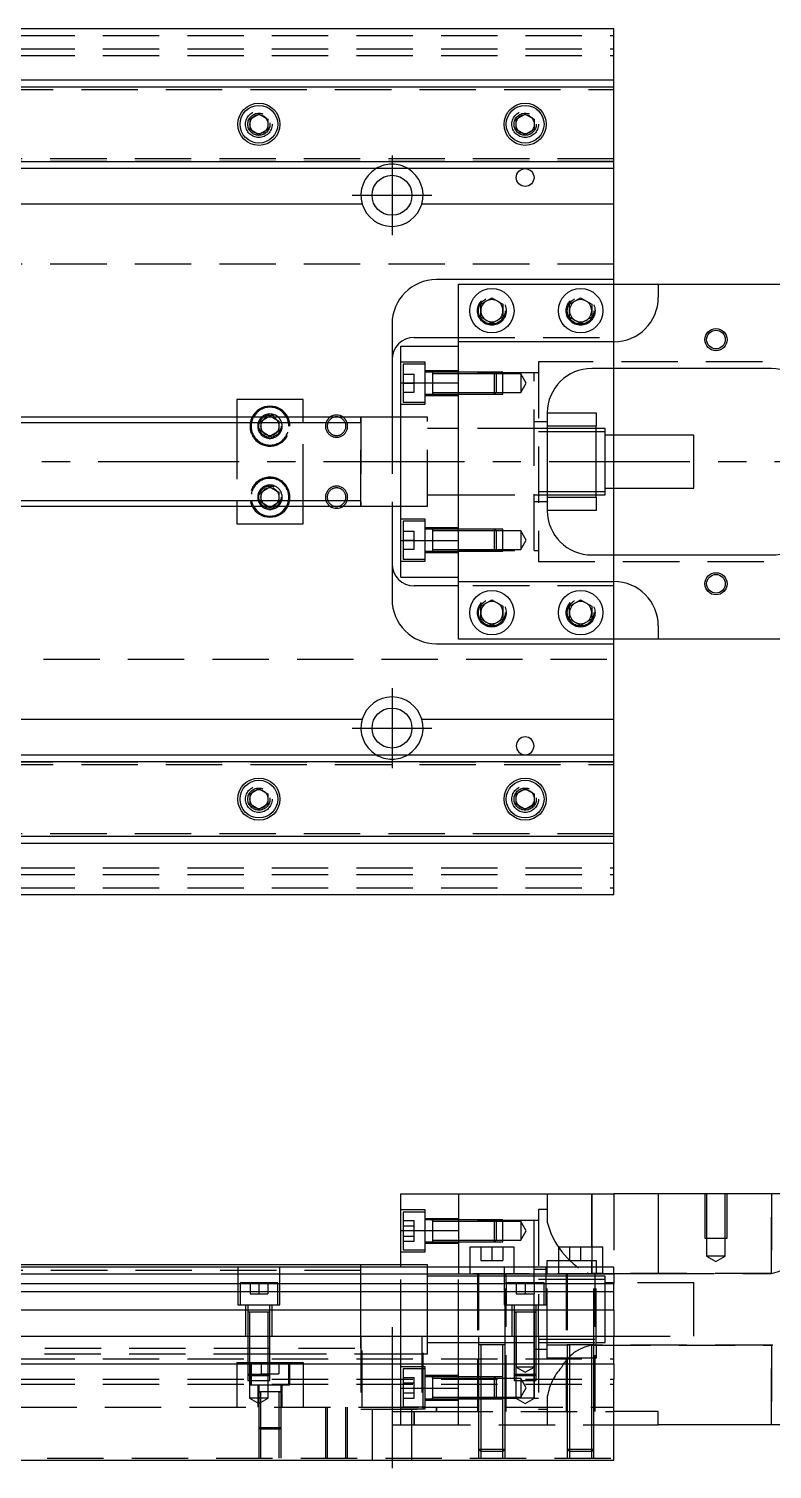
# Model space of a CAD drawing. Extents: x -20 to 1052, y -269 to 102.
# Drawn here: x 688.2 to 855.7, y -226.9 to 97.5 of the extents above; entities that cross this region are included whole.
import ezdxf

# ---------------------------------------------------------------- set-up
doc = ezdxf.new("R2010")
doc.units = 0
doc.linetypes.add('CENTER', pattern=[50.8, 31.75, -6.35, 6.35, -6.35])
doc.linetypes.add('DASHED', pattern=[19.05, 12.7, -6.35])
doc.layers.get('0').update_dxf_attribs({"linetype": 'CONTINUOUS'})
doc.layers.add('CENTER', color=1, linetype='CENTER')

msp = doc.modelspace()

# ---------------------------------------------------------------- linework, layer by layer
at = {"color": 7, "linetype": 'CONTINUOUS'}
for p, q in [((820, 97.5), (510, 97.5)), ((820, 86), (820, 97.5)), ((510, 86), (820, 86)), ((510, 84.460392), (820, 84.460392)), ((820, 84.460392), (820, 86)), ((820, 67.539608), (820, 84.460392)), ((738, 77.1547), (740, 78.309402)), ((740, 78.309402), (742, 77.1547)), ((798, 77.1547), (800, 78.309402)), ((800, 78.309402), (802, 77.1547)), ((738, 74.8453), (738, 77.1547)), ((740, 73.690598), (738, 74.8453)), ((742, 74.8453), (740, 73.690598)), ((742, 77.1547), (742, 74.8453)), ((798, 74.8453), (798, 77.1547)), ((800, 73.690598), (798, 74.8453)), ((802, 74.8453), (800, 73.690598)), ((802, 77.1547), (802, 74.8453)), ((820, 67.539608), (510, 67.539608)), ((820, 66), (510, 66)), ((820, 66), (820, 67.539608)), ((820, 58), (820, 66)), ((763.291796, 58), (656.708204, 58)), ((820, 58), (776.708204, 58)), ((820, 41), (820, 58)), ((820, 41), (780, 41)), ((785, 27), (785, 40)), ((785, 40), (830, 40)), ((820, 40), (820, 41)), ((830, 40), (830, 37)), ((830, 40), (865.5, 40)), ((790, 35.443376), (792.5, 36.886752)), ((792.5, 36.886752), (795, 35.443376)), ((810, 35.443376), (812.5, 36.886752)), ((812.5, 36.886752), (815, 35.443376)), ((790, 32.556624), (790, 35.443376)), ((792.5, 31.113248), (790, 32.556624)), ((795, 32.556624), (792.5, 31.113248)), ((795, 35.443376), (795, 32.556624)), ((810, 32.556624), (810, 35.443376)), ((812.5, 31.113248), (810, 32.556624)), ((815, 32.556624), (812.5, 31.113248)), ((815, 35.443376), (815, 32.556624)), ((770, 31), (770, 10)), ((772, 17.78342), (772, 26)), ((772, 26), (785, 26)), ((775, 28), (785, 28)), ((820, 27), (785, 27)), ((785, 17.78342), (785, 27)), ((855.5, 21), (815, 21)), ((820, 6), (820, 21)), ((772, 17.78342), (785, 17.78342)), ((772, -17.78342), (772, 17.78342)), ((785, -17.78342), (785, 17.78342)), ((785, -17.78342), (785, 17.78342)), ((735, 14), (735, 10)), ((750, 14), (735, 14)), ((750, 10), (750, 14)), ((763, 10), (510, 10)), ((741.964102, 10), (742.5, 10.309402)), ((742.5, 10.309402), (743.035898, 10)), ((772, 10), (763, 10)), ((805, 11), (816, 11)), ((805, 11), (805, -11)), ((816, 11), (816, 8)), ((805, 6.75), (803, 6.75)), ((816, 8), (805, 8)), ((816, 6.75), (805, 6.75)), ((816, -8), (816, 8)), ((818, 7.5), (816, 7.5)), ((818, 6.75), (816, 6.75)), ((818, -7.5), (818, 7.5)), ((838, 6), (818, 6)), ((838, -6), (838, 6)), ((818, -6), (838, -6)), ((820, -21), (820, -6)), ((803, -6.75), (805, -6.75)), ((805, -6.75), (816, -6.75)), ((805, -8), (816, -8)), ((816, -6.75), (818, -6.75)), ((816, -7.5), (818, -7.5)), ((816, -8), (816, -11)), ((510, -10), (763, -10)), ((735, -10), (735, -14)), ((742.5, -10.309402), (741.964102, -10)), ((743.035898, -10), (742.5, -10.309402)), ((750, -14), (750, -10)), ((763, -10), (772, -10)), ((770, -10), (770, -31)), ((816, -11), (805, -11)), ((735, -14), (750, -14)), ((772, -17.78342), (785, -17.78342)), ((772, -26), (772, -17.78342)), ((785, -27), (785, -17.78342)), ((815, -21), (855.5, -21)), ((772, -26), (785, -26)), ((785, -28), (775, -28)), ((785, -27), (820, -27)), ((785, -40), (785, -27)), ((790, -32.556624), (792.5, -31.113248)), ((792.5, -31.113248), (795, -32.556624)), ((810, -32.556624), (812.5, -31.113248)), ((812.5, -31.113248), (815, -32.556624)), ((790, -35.443376), (790, -32.556624)), ((792.5, -36.886752), (790, -35.443376)), ((795, -35.443376), (792.5, -36.886752)), ((795, -32.556624), (795, -35.443376)), ((810, -35.443376), (810, -32.556624)), ((812.5, -36.886752), (810, -35.443376)), ((815, -35.443376), (812.5, -36.886752)), ((815, -32.556624), (815, -35.443376)), ((830, -37), (830, -40)), ((780, -41), (820, -41)), ((830, -40), (785, -40)), ((820, -41), (820, -40)), ((820, -58), (820, -41)), ((865.5, -40), (830, -40)), ((656.708204, -58), (763.291796, -58)), ((776.708204, -58), (820, -58)), ((820, -66), (820, -58)), ((510, -66), (820, -66)), ((510, -67.539608), (820, -67.539608)), ((820, -67.539608), (820, -66)), ((820, -84.460392), (820, -67.539608)), ((738, -74.8453), (740, -73.690598)), ((740, -73.690598), (742, -74.8453)), ((798, -74.8453), (800, -73.690598)), ((800, -73.690598), (802, -74.8453)), ((738, -77.1547), (738, -74.8453)), ((740, -78.309402), (738, -77.1547)), ((742, -77.1547), (740, -78.309402)), ((742, -74.8453), (742, -77.1547)), ((798, -77.1547), (798, -74.8453)), ((800, -78.309402), (798, -77.1547)), ((802, -77.1547), (800, -78.309402)), ((802, -74.8453), (802, -77.1547)), ((820, -84.460392), (510, -84.460392)), ((820, -86), (510, -86)), ((820, -86), (820, -84.460392)), ((820, -97.5), (820, -86)), ((510, -97.5), (820, -97.5)), ((772, -173.14658), (772, -164.93)), ((772, -164.93), (785, -164.93)), ((785, -164.93), (820, -164.93)), ((785, -164.93), (785, -181.43)), ((830, -164.93), (820, -164.93)), ((830, -164.93), (830, -182.93)), ((865.5, -164.93), (830, -164.93)), ((779.1, -170.752326), (779.1, -170.753182)), ((772, -173.14658), (785, -173.14658)), ((772, -181.43), (772, -173.14658)), ((779.1, -173.1023), (779.1, -173.38317)), ((779.1, -175.019328), (779.1, -175.752336)), ((797.5, -176.93), (787.5, -176.93)), ((787.5, -176.93), (787.5, -181.43)), ((797.5, -181.43), (797.5, -176.93)), ((817.5, -176.93), (807.5, -176.93)), ((807.5, -176.93), (807.5, -181.43)), ((817.5, -181.43), (817.5, -176.93)), ((763, -180.93), (503.5, -180.93)), ((820, -181.43), (503.5, -181.43)), ((763, -180.93), (762.995, -180.93)), ((763, -180.930502), (763, -180.93)), ((763.005, -180.93), (763, -180.93)), ((772, -180.93), (763, -180.93)), ((763, -181.43), (763, -180.93)), ((820, -182.969608), (820, -181.43)), ((820, -182.969608), (503.5, -182.969608)), ((830, -182.93), (820, -182.93)), ((820, -182.969608), (820, -185.090392)), ((503.5, -185.090392), (820, -185.090392)), ((820, -187.000532), (503.5, -187.000532)), ((820, -187.000532), (820, -185.090392)), ((820, -191.111934), (820, -187.000532)), ((820, -191.111934), (503.5, -191.111934)), ((820, -191.111934), (820, -196.93)), ((0, -196.93), (820, -196.93)), ((820, -203.23), (820, -196.93)), ((0, -203.23), (820, -203.23)), ((820, -203.23), (820, -206.63)), ((779.1, -206.107664), (779.1, -206.50767)), ((779.1, -206.50767), (779.1, -206.63)), ((820, -224.93), (820, -206.63)), ((779.1, -208.465624), (779.1, -208.749714)), ((779.1, -210.70767), (779.1, -211.107674)), ((830, -213.93), (820, -213.93)), ((830, -216.93), (830, -213.93)), ((820, -216.93), (830, -216.93)), ((865.5, -216.93), (830, -216.93)), ((0, -224.93), (820, -224.93))]:
    msp.add_line(p, q, dxfattribs=at)
at = {"color": 3, "linetype": 'DASHED'}
for p, q in [((0, 96), (820, 96)), ((0, 93), (820, 93)), ((0, 91.5), (820, 91.5)), ((509.5, 84.403994), (820, 84.403994)), ((509.5, 83.8), (820, 83.8)), ((742.483582, 76.286038), (742.5, 76)), ((797.5, 76), (797.534018, 76.411016)), ((820, 68.2), (509.5, 68.2)), ((820, 67.596006), (509.5, 67.596006)), ((820, 44.5), (5.640312, 44.5)), ((820, 28), (820, 40)), ((789.5, 34), (789.520026, 34.346056)), ((809.5, 34), (809.520026, 34.346056)), ((785, 28), (820, 28)), ((785, 17.78342), (785, 26)), ((820, 27), (820, 28)), ((820, 21), (820, 27)), ((777.5, 22.42767), (772, 22.42767)), ((772.5, 21.92767), (772.5, 13.42767)), ((777.5, 21.92767), (772.5, 21.92767)), ((772.5, 19.67767), (775, 19.67767)), ((775, 17.67767), (775, 19.67767)), ((777.5, 12.92767), (777.5, 22.42767)), ((785, 20.42767), (777.5, 20.42767)), ((779.1, 20.17767), (777.5, 20.17767)), ((779.1, 20.17767), (779.095, 20.17767)), ((779.1, 20.17767), (779.1, 19.92022)), ((779.105, 20.17767), (779.1, 20.17767)), ((784.99998, 20.17767), (779.1, 20.17767)), ((779.1, 19.92022), (779.1, 15.435068)), ((784.99998, 19.77767), (779.1, 19.77767)), ((793.1, 20.17767), (785, 20.17767)), ((793.1, 20.177664), (785, 20.177664)), ((802, 20), (785, 20)), ((793.5, 19.77767), (785, 19.77767)), ((793.1, 15.17767), (793.1, 20.17767)), ((793.5, 19.77767), (793.1, 20.17767)), ((795, 20.177664), (793.10002, 20.177664)), ((793.5, 19.77767), (793.5, 15.57767)), ((795, 19.77767), (793.50002, 19.77767)), ((795, 15.177674), (795, 20.177664)), ((799, 19.77767), (795, 19.77767)), ((799, 19.77767), (799, 15.57767)), ((800.212436, 17.67767), (799, 19.77767)), ((802, -20), (802, 20)), ((803, 20), (802, 20)), ((803, 22.5), (803, -22.5)), ((872.5, 22.5), (803, 22.5)), ((772.5, 17.67767), (775, 17.67767)), ((775, 15.67767), (775, 17.67767)), ((799, 15.57767), (800.212436, 17.67767)), ((772.5, 15.67767), (775, 15.67767)), ((772.5, 13.42767), (777.5, 13.42767)), ((777.5, 15.17767), (779.1, 15.17767)), ((777.5, 14.92767), (785, 14.92767)), ((779.095, 15.17767), (779.1, 15.17767)), ((779.1, 15.57767), (784.99998, 15.57767)), ((779.1, 15.435068), (779.1, 15.17767)), ((779.1, 15.17767), (779.105, 15.17767)), ((779.1, 15.17767), (784.99998, 15.17767)), ((785, 15.57767), (793.5, 15.57767)), ((785, 15.177674), (793.1, 15.177674)), ((785, 15.17767), (793.1, 15.17767)), ((793.1, 15.17767), (793.5, 15.57767)), ((793.10002, 15.177674), (795, 15.177674)), ((793.50002, 15.57767), (795, 15.57767)), ((795, 15.57767), (799, 15.57767)), ((735, 10), (735, 8.75)), ((740.5, 9.1547), (741.964102, 10)), ((743.035898, 10), (744.5, 9.1547)), ((750, 8.75), (750, 10)), ((763, 10), (762.995, 10)), ((763, 10.000006), (763, -10.000006)), ((763, -10), (763, 10)), ((763.005, 10), (763, 10)), ((770, 10), (770, -10)), ((772, 12.92767), (777.5, 12.92767)), ((778, 10), (772, 10)), ((778, -10), (778, 10)), ((735, 8.75), (735, -8.75)), ((740, 8), (740.018502, 8.303588)), ((740.5, 8.75), (740.5, 9.1547)), ((740.5, 6.8453), (740.5, 8.75)), ((742.5, 5.690598), (740.5, 6.8453)), ((744.5, 6.8453), (742.5, 5.690598)), ((744.5, 9.1547), (744.5, 8.75)), ((744.5, 8.75), (744.5, 6.8453)), ((750, -8.75), (750, 8.75)), ((785, 7.5), (778, 7.5)), ((802, 7.5), (785, 7.5)), ((805, 9), (802, 9)), ((803, 7.5), (802, 7.5)), ((803, 7.5), (802.995, 7.5)), ((805, 7.5), (803, 7.5)), ((803.005, 7.5), (803, 7.5)), ((816, 7.5), (805, 7.5)), ((820, -6), (820, 6)), ((740.5, -6.8453), (742.5, -5.690598)), ((742.5, -5.690598), (744.5, -6.8453)), ((735, -8.75), (735, -10)), ((740, -8), (740.018502, -7.696412)), ((740.5, -8.75), (740.5, -6.8453)), ((740.5, -9.1547), (740.5, -8.75)), ((741.964102, -10), (740.5, -9.1547)), ((744.5, -9.1547), (743.035898, -10)), ((744.5, -6.8453), (744.5, -8.75)), ((744.5, -8.75), (744.5, -9.1547)), ((750, -10), (750, -8.75)), ((778, -7.5), (785, -7.5)), ((785, -7.5), (802, -7.5)), ((802, -7.5), (803, -7.5)), ((802, -9), (805, -9)), ((802.995, -7.5), (803, -7.5)), ((803, -7.5), (805, -7.5)), ((803, -7.5), (803.005, -7.5)), ((805, -7.5), (816, -7.5)), ((762.995, -10), (763, -10)), ((763, -10), (763.005, -10)), ((772, -10), (778, -10)), ((777.5, -12.92767), (772, -12.92767)), ((777.5, -22.42767), (777.5, -12.92767)), ((772.5, -13.42767), (772.5, -21.92767)), ((777.5, -13.42767), (772.5, -13.42767)), ((772.5, -15.67767), (775, -15.67767)), ((775, -17.67767), (775, -15.67767)), ((785, -14.92767), (777.5, -14.92767)), ((779.1, -15.17767), (777.5, -15.17767)), ((779.1, -15.17767), (779.095, -15.17767)), ((779.1, -15.17767), (779.1, -15.435118)), ((784.99998, -15.17767), (779.1, -15.17767)), ((779.105, -15.17767), (779.1, -15.17767)), ((779.1, -15.435118), (779.1, -19.920272)), ((784.99998, -15.57767), (779.1, -15.57767)), ((793.1, -15.17767), (785, -15.17767)), ((793.1, -15.177674), (785, -15.177674)), ((793.5, -15.57767), (785, -15.57767)), ((793.1, -20.17767), (793.1, -15.17767)), ((793.5, -15.57767), (793.1, -15.17767)), ((795, -15.177674), (793.10002, -15.177674)), ((793.5, -15.57767), (793.5, -19.77767)), ((795, -15.57767), (793.50002, -15.57767)), ((795, -20.177664), (795, -15.177674)), ((799, -15.57767), (795, -15.57767)), ((799, -15.57767), (799, -19.77767)), ((800.212436, -17.67767), (799, -15.57767)), ((772.5, -17.67767), (775, -17.67767)), ((775, -19.67767), (775, -17.67767)), ((785, -26), (785, -17.78342)), ((799, -19.77767), (800.212436, -17.67767)), ((772, -22.42767), (777.5, -22.42767)), ((772.5, -19.67767), (775, -19.67767)), ((772.5, -21.92767), (777.5, -21.92767)), ((777.5, -20.17767), (779.1, -20.17767)), ((777.5, -20.42767), (785, -20.42767)), ((779.095, -20.17767), (779.1, -20.17767)), ((779.1, -19.77767), (784.99998, -19.77767)), ((779.1, -19.920272), (779.1, -20.17767)), ((779.1, -20.17767), (784.99998, -20.17767)), ((779.1, -20.17767), (779.105, -20.17767)), ((785, -19.77767), (793.5, -19.77767)), ((785, -20), (802, -20)), ((785, -20.177664), (793.1, -20.177664)), ((785, -20.17767), (793.1, -20.17767)), ((793.1, -20.17767), (793.5, -19.77767)), ((793.10002, -20.177664), (795, -20.177664)), ((793.50002, -19.77767), (795, -19.77767)), ((795, -19.77767), (799, -19.77767)), ((802, -20), (803, -20)), ((803, -22.5), (872.5, -22.5)), ((820, -27), (820, -21)), ((820, -28), (785, -28)), ((820, -28), (820, -27)), ((820, -40), (820, -28)), ((789.5, -34), (789.520026, -33.653944)), ((809.5, -34), (809.520026, -33.653944)), ((5.640312, -44.5), (820, -44.5)), ((509.5, -67.596006), (820, -67.596006)), ((509.5, -68.2), (820, -68.2)), ((742.483582, -75.713962), (742.5, -76)), ((802.483582, -75.713962), (802.5, -76)), ((820, -83.8), (509.5, -83.8)), ((820, -84.403994), (509.5, -84.403994)), ((0, -91.5), (820, -91.5)), ((0, -93), (820, -93)), ((0, -96), (820, -96)), ((805, -164.93), (805, -171.302214)), ((815, -176.93), (815, -164.93)), ((815, -164.93), (815, -176.93)), ((820, -164.93), (820, -181.43)), ((840.500006, -164.93), (840.500006, -174.93)), ((840.9, -164.93), (840.9, -174.93)), ((845.1, -174.93), (845.1, -164.93)), ((845.499994, -174.93), (845.499994, -164.93)), ((855.5, -164.93), (855.5, -182.852252)), ((855.5, -182.852252), (855.5, -164.93)), ((777.5, -168.50233), (772, -168.50233)), ((777.5, -173.25233), (777.5, -168.50233)), ((803, -168.43), (803, -189.93)), ((805, -168.43), (803, -168.43)), ((772.5, -169.00233), (772.5, -173.25233)), ((777.5, -169.00233), (772.5, -169.00233)), ((772.5, -170.94293), (775, -170.94293)), ((775, -172.09763), (775, -170.94293)), ((785, -170.50233), (777.5, -170.50233)), ((779.1, -170.75233), (777.5, -170.75233)), ((779.1, -170.75233), (779.095, -170.75233)), ((779.1, -170.75233), (779.1, -171.00978)), ((779.1, -171.009798), (779.1, -170.75233)), ((784.99998, -170.75233), (779.1, -170.75233)), ((779.105, -170.75233), (779.1, -170.75233)), ((779.1, -171.00978), (779.1, -173.25233)), ((784.99998, -171.15233), (779.1, -171.15233)), ((793.1, -170.75233), (785, -170.75233)), ((793.1, -170.752336), (785, -170.752336)), ((802, -170.93), (785, -170.93)), ((793.5, -171.15233), (785, -171.15233)), ((793.1, -173.25233), (793.1, -170.75233)), ((793.5, -171.15233), (793.1, -170.75233)), ((795, -170.752336), (793.10002, -170.752336)), ((793.5, -171.15233), (793.5, -173.25233)), ((795, -171.15233), (793.50002, -171.15233)), ((795, -175.752326), (795, -170.752336)), ((799, -171.15233), (795, -171.15233)), ((799, -171.15233), (799, -173.25233)), ((800.212436, -173.25233), (799, -171.15233)), ((802, -181.43), (802, -170.93)), ((803, -170.93), (802, -170.93)), ((772.5, -172.09763), (775, -172.09763)), ((772.5, -173.25233), (772.5, -177.50233)), ((772.5, -174.407032), (775, -174.407032)), ((775, -174.407032), (775, -172.09763)), ((775, -175.561732), (775, -174.407032)), ((777.5, -178.00233), (777.5, -173.25233)), ((779.1, -173.25233), (779.1, -175.019324)), ((779.1, -175.019324), (779.1, -175.494932)), ((793.1, -175.75233), (793.1, -173.25233)), ((793.5, -173.25233), (793.5, -175.35233)), ((799, -173.25233), (799, -175.35233)), ((799, -175.35233), (800.212436, -173.25233)), ((840.500006, -174.93), (845.499994, -174.93)), ((840.9, -174.93), (840.9, -178.93)), ((845.1, -178.93), (845.1, -174.93)), ((772, -178.00233), (777.5, -178.00233)), ((772.5, -175.561732), (775, -175.561732)), ((772.5, -177.50233), (777.5, -177.50233)), ((777.5, -175.75233), (779.1, -175.75233)), ((777.5, -176.00233), (785, -176.00233)), ((779.095, -175.75233), (779.1, -175.75233)), ((779.1, -175.35233), (784.99998, -175.35233)), ((779.1, -175.494932), (779.1, -175.75233)), ((779.1, -175.75233), (784.99998, -175.75233)), ((779.1, -175.75233), (779.105, -175.75233)), ((785, -175.35233), (793.5, -175.35233)), ((785, -175.752326), (793.1, -175.752326)), ((785, -175.75233), (793.1, -175.75233)), ((790, -176.93), (790, -179.93)), ((792.5, -176.93), (792.5, -179.93)), ((793.1, -175.75233), (793.5, -175.35233)), ((793.10002, -175.752326), (795, -175.752326)), ((793.50002, -175.35233), (795, -175.35233)), ((795, -175.35233), (799, -175.35233)), ((795, -176.93), (795, -179.93)), ((810, -176.93), (810, -179.93)), ((812.5, -176.93), (812.5, -179.93)), ((815, -176.93), (815, -179.93)), ((735.25, -181.43), (735.25, -189.93)), ((744.75, -189.93), (744.75, -181.43)), ((763, -191.130066), (763, -181.43)), ((778, -180.93), (772, -180.93)), ((772, -196.93), (772, -181.43)), ((778, -181.43), (778, -180.93)), ((778, -190.93), (778, -181.43)), ((785, -181.43), (785, -182.93)), ((787.5, -181.43), (787.5, -182.93)), ((790, -179.93), (792.5, -179.93)), ((792.5, -179.93), (795, -179.93)), ((795.25, -181.43), (795.25, -189.93)), ((797.5, -182.93), (797.5, -181.43)), ((802, -182.93), (802, -181.43)), ((804.75, -189.93), (804.75, -181.43)), ((805, -179.93), (807.5, -179.93)), ((805, -181.43), (805, -179.93)), ((805, -182.93), (805, -181.43)), ((807.5, -179.93), (810, -179.93)), ((807.5, -181.43), (807.5, -182.93)), ((810, -179.93), (812.5, -179.93)), ((812.5, -179.93), (815, -179.93)), ((815, -179.93), (816, -179.93)), ((815, -182.852252), (815, -179.93)), ((815, -179.93), (815, -181.43)), ((815, -181.43), (815, -182.852252)), ((816, -179.93), (816, -181.43)), ((816, -181.43), (816, -182.93)), ((817.5, -182.93), (817.5, -181.43)), ((845.1, -178.93), (840.9, -178.93)), ((840.9, -178.93), (843, -180.142436)), ((843, -180.142436), (845.1, -178.93)), ((763, -182.18), (25, -182.18)), ((785, -183.43), (778, -183.43)), ((820, -182.93), (785, -182.93)), ((785, -196.93), (785, -182.93)), ((789.5, -183.43), (785, -183.43)), ((789.25, -182.93), (789.25, -213.93)), ((789.5, -182.93), (789.5, -196.93)), ((795.5, -183.43), (789.5, -183.43)), ((795.5, -198.935), (795.5, -182.93)), ((802, -183.43), (795.5, -183.43)), ((795.75, -184.93), (795.75, -182.93)), ((805, -181.93), (802, -181.93)), ((802, -184.93), (802, -182.93)), ((803, -183.43), (802, -183.43)), ((803, -183.43), (802.995, -183.43)), ((805, -183.43), (803, -183.43)), ((803.005, -183.43), (803, -183.43)), ((805, -184.18), (803, -184.18)), ((805, -198.93), (805, -182.93)), ((809.5, -183.43), (805, -183.43)), ((809.5, -184.18), (805, -184.18)), ((809.25, -182.93), (809.25, -213.93)), ((809.5, -182.93), (809.5, -198.935)), ((815.5, -183.43), (809.5, -183.43)), ((815.5, -184.18), (809.5, -184.18)), ((813.951654, -182.710384), (814.307618, -182.790138)), ((814.307618, -182.790138), (814.65068, -182.836404)), ((814.65068, -182.836404), (815, -182.852252)), ((815, -182.852252), (816, -182.852252)), ((855.5, -182.852252), (815, -182.852252)), ((815.5, -198.935), (815.5, -182.93)), ((816, -183.43), (815.5, -183.43)), ((816, -184.18), (815.5, -184.18)), ((815.75, -213.93), (815.75, -182.93)), ((816, -182.852252), (817.5, -182.852252)), ((816, -198.93), (816, -182.93)), ((818, -183.43), (816, -183.43)), ((818, -184.18), (816, -184.18)), ((817.5, -182.852252), (820, -182.852252)), ((818, -190.93), (818, -183.43)), ((820, -182.852252), (830, -182.852252)), ((830, -182.852252), (855.5, -182.852252)), ((744.25, -184.93), (735.75, -184.93)), ((735.75, -184.93), (735.75, -189.93)), ((738, -184.93), (738, -187.43)), ((738, -187.43), (740, -187.43)), ((740, -184.93), (740, -187.43)), ((740, -187.43), (742, -187.43)), ((742, -184.93), (742, -187.43)), ((744.25, -189.93), (744.25, -184.93)), ((804.25, -184.93), (795.75, -184.93)), ((795.75, -184.93), (795.75, -189.93)), ((798, -184.93), (798, -187.43)), ((798, -187.43), (800, -187.43)), ((800, -184.93), (800, -187.43)), ((800, -187.43), (802, -187.43)), ((802, -184.93), (802, -187.43)), ((802, -190.93), (802, -187.43)), ((804.25, -189.93), (804.25, -184.93)), ((820, -184.93), (818, -184.93)), ((838, -184.93), (820, -184.93)), ((838, -190.93), (838, -184.93)), ((735.25, -189.93), (744.75, -189.93)), ((737, -189.93), (737, -196.93)), ((737.5, -189.93), (737.5, -191.53)), ((742.5, -191.53), (742.5, -189.93)), ((743, -196.93), (743, -189.93)), ((763, -199.68), (763, -191.130066)), ((778, -196.93), (778, -190.93)), ((795.25, -189.93), (804.75, -189.93)), ((795.75, -213.93), (795.75, -189.93)), ((797, -189.93), (797, -196.93)), ((797.5, -189.93), (797.5, -191.53)), ((802, -196.93), (802, -190.93)), ((802.5, -191.53), (802.5, -189.93)), ((803, -196.93), (803, -189.93)), ((818, -198.43), (818, -190.93)), ((838, -196.93), (838, -190.93)), ((737.5, -191.525), (737.5, -191.53)), ((737.757468, -191.53), (737.5, -191.53)), ((737.5, -191.53), (737.5, -191.535)), ((737.5, -191.53), (737.5, -196.92998)), ((742.242552, -191.53), (737.757468, -191.53)), ((737.9, -191.53), (737.9, -196.92998)), ((742.1, -196.92998), (742.1, -191.53)), ((742.5, -191.53), (742.242552, -191.53)), ((742.5, -191.53), (742.5, -191.525)), ((742.5, -191.535), (742.5, -191.53)), ((742.5, -196.92998), (742.5, -191.53)), ((797.5, -191.525), (797.5, -191.53)), ((797.5, -191.53), (797.757448, -191.53)), ((797.757468, -191.53), (797.5, -191.53)), ((797.5, -191.53), (797.5, -191.535)), ((797.5, -191.53), (797.5, -196.92998)), ((802.242552, -191.53), (797.757468, -191.53)), ((797.9, -191.53), (797.9, -196.92998)), ((802.1, -196.92998), (802.1, -191.53)), ((802.5, -191.53), (802.242552, -191.53)), ((802.242602, -191.53), (802.5, -191.53)), ((802.5, -191.53), (802.5, -191.525)), ((802.5, -191.535), (802.5, -191.53)), ((802.5, -196.92998), (802.5, -191.53)), ((737.5, -196.93), (737.5, -203.23)), ((737.500006, -196.93), (737.500006, -203.23)), ((737.9, -196.93), (737.9, -203.23)), ((742.1, -203.23), (742.1, -196.93)), ((742.499994, -203.23), (742.499994, -196.93)), ((742.5, -203.23), (742.5, -196.93)), ((763, -196.93), (763, -213.43)), ((763.291796, -212.93), (763.291796, -196.93)), ((772, -203.23), (772, -196.93)), ((776.708204, -196.93), (776.708204, -212.93)), ((777, -213.43), (777, -196.93)), ((778, -200.93), (778, -196.93)), ((785, -203.23), (785, -196.93)), ((789.5, -196.93), (789.5, -198.93)), ((797.5, -196.93), (797.5, -203.23)), ((797.500006, -196.93), (797.500006, -203.23)), ((797.9, -196.93), (797.9, -203.23)), ((798, -196.93), (798, -203.93)), ((802, -203.93), (802, -196.93)), ((802.1, -203.23), (802.1, -196.93)), ((802.499994, -203.23), (802.499994, -196.93)), ((802.5, -203.23), (802.5, -196.93)), ((803, -196.93), (803, -213.43)), ((803, -197.68), (818, -197.68)), ((820, -196.93), (838, -196.93)), ((25, -199.68), (763, -199.68)), ((425, -200.93), (737.5, -200.93)), ((737.5, -200.93), (737.9, -200.93)), ((737.9, -200.93), (742.1, -200.93)), ((742.1, -200.93), (742.5, -200.93)), ((742.5, -200.93), (763.005, -200.93)), ((762.995, -200.93), (763.291796, -200.93)), ((763.291796, -200.93), (772, -200.93)), ((772, -200.93), (776.708204, -200.93)), ((776.708204, -200.93), (778, -200.93)), ((778, -198.43), (785, -198.43)), ((785, -198.43), (789.5, -198.43)), ((789.5, -198.43), (803.005, -198.43)), ((789.5, -198.925), (789.5, -198.93)), ((789.849602, -198.93), (789.5, -198.93)), ((789.5, -198.93), (789.5, -198.935)), ((789.5, -198.93), (789.5, -203.23)), ((795.15035, -198.93), (789.849602, -198.93)), ((790, -198.93), (790, -203.23)), ((795, -206.63), (795, -198.93)), ((795.5, -198.93), (795.15035, -198.93)), ((795.5, -206.63), (795.5, -198.925)), ((802, -199.93), (805, -199.93)), ((802.995, -198.43), (816, -198.43)), ((803.005, -198.43), (816, -198.43)), ((805, -198.93), (809.39999, -198.93)), ((805, -201.93), (805, -198.93)), ((809.39999, -198.93), (809.499994, -198.93)), ((809.5, -198.925), (809.5, -206.63)), ((809.5, -198.93), (809.84965, -198.93)), ((809.849602, -198.93), (809.5, -198.93)), ((815.15035, -198.93), (809.849602, -198.93)), ((810, -198.93), (810, -206.63)), ((815, -206.63), (815, -198.93)), ((815.562908, -199.007748), (815, -199.007748)), ((815, -199.007748), (815.562908, -199.007748)), ((815.150204, -198.93), (815.5, -198.93)), ((815.5, -198.93), (815.15035, -198.93)), ((815.5, -206.63), (815.5, -198.925)), ((815.500006, -198.93), (815.60001, -198.93)), ((855.5, -199.007748), (815.562908, -199.007748)), ((815.562908, -199.007748), (855.5, -199.007748)), ((815.60001, -198.93), (816, -198.93)), ((816, -198.43), (818, -198.43)), ((816, -198.93), (816, -201.93)), ((855.5, -199.007748), (855.5, -216.93)), ((855.5, -216.93), (855.5, -199.007748)), ((855.847748, -199.023532), (855.5, -199.007748)), ((0, -202.08), (820, -202.08)), ((735, -202.93), (737.5, -202.93)), ((735, -202.93), (735, -203.23)), ((735, -203.23), (735, -206.63)), ((737.5, -202.93), (737.9, -202.93)), ((737.5, -203.23), (737.5, -205.53)), ((737.500006, -203.23), (737.500006, -205.530006)), ((737.9, -202.93), (742.1, -202.93)), ((737.9, -203.23), (737.9, -205.93)), ((738, -202.93), (738, -207.93)), ((738.25, -202.93), (738.25, -203.23)), ((738.25, -203.23), (738.25, -205.93)), ((740.5, -202.93), (740.5, -205.43)), ((742.1, -202.93), (742.5, -202.93)), ((742.1, -205.93), (742.1, -203.23)), ((742.499994, -205.530006), (742.499994, -203.23)), ((742.5, -202.93), (750, -202.93)), ((742.5, -205.53), (742.5, -203.23)), ((744.5, -202.93), (744.5, -205.43)), ((746.75, -203.23), (746.75, -202.93)), ((746.75, -206.63), (746.75, -203.23)), ((747, -207.93), (747, -202.93)), ((750, -202.93), (750, -203.23)), ((750, -203.23), (750, -206.63)), ((772, -206.63), (772, -203.23)), ((777.5, -203.85767), (772, -203.85767)), ((772.5, -204.35767), (772.5, -206.63)), ((776.708204, -204.35767), (772.5, -204.35767)), ((777.5, -204.35767), (776.708204, -204.35767)), ((777.5, -208.60767), (777.5, -203.85767)), ((785, -206.63), (785, -203.23)), ((789.5, -203.23), (789.5, -206.63)), ((790, -203.23), (790, -206.63)), ((797.5, -203.23), (797.5, -205.53)), ((797.500006, -203.23), (797.500006, -205.530006)), ((797.9, -203.23), (797.9, -205.93)), ((802, -203.93), (798, -203.93)), ((798, -203.93), (800, -205.0847)), ((800, -205.0847), (802, -203.93)), ((802, -205.93), (802, -203.93)), ((802.1, -205.93), (802.1, -203.23)), ((802.499994, -205.530006), (802.499994, -203.23)), ((802.5, -205.53), (802.5, -203.23)), ((816, -201.93), (805, -201.93)), ((0, -206.63), (820, -206.63)), ((735, -206.63), (735, -212.93)), ((737.5, -205.53), (742.5, -205.53)), ((737.5, -205.53), (737.9, -205.93)), ((737.500006, -205.53002), (737.500006, -206.63)), ((737.500006, -206.63), (737.500006, -206.93)), ((737.500006, -206.93), (742.499994, -206.93)), ((742.1, -205.93), (737.9, -205.93)), ((737.9, -205.93002), (737.9, -206.93)), ((737.9, -206.93), (737.9, -210.93)), ((738.25, -205.93), (738.25, -206.63)), ((738.25, -206.63), (738.25, -206.93)), ((738.25, -206.93), (738.25, -207.93)), ((740.5, -205.43), (742.5, -205.43)), ((742.1, -205.93), (742.5, -205.53)), ((742.1, -206.93), (742.1, -205.93002)), ((742.1, -210.93), (742.1, -206.93)), ((742.499994, -206.63), (742.499994, -205.53002)), ((742.499994, -206.93), (742.499994, -206.63)), ((742.5, -205.43), (744.5, -205.43)), ((746.75, -207.93), (746.75, -206.63)), ((750, -206.63), (750, -212.93)), ((772, -208.71342), (772, -206.63)), ((772.5, -206.298268), (775, -206.298268)), ((772.5, -206.63), (772.5, -208.60767)), ((772.5, -207.452968), (775, -207.452968)), ((775, -207.452968), (775, -206.298268)), ((775, -209.76237), (775, -207.452968)), ((785, -205.85767), (777.5, -205.85767)), ((779.1, -206.10767), (777.5, -206.10767)), ((779.1, -206.10767), (779.095, -206.10767)), ((779.1, -206.10767), (779.1, -206.365118)), ((779.1, -206.365136), (779.1, -206.10767)), ((784.99998, -206.10767), (779.1, -206.10767)), ((779.105, -206.10767), (779.1, -206.10767)), ((779.1, -206.365118), (779.1, -206.629906)), ((784.99998, -206.50767), (779.1, -206.50767)), ((779.1, -206.629906), (779.1, -208.60767)), ((789.5, -206.10767), (785, -206.10767)), ((789.5, -206.107674), (785, -206.107674)), ((789.5, -206.50767), (785, -206.50767)), ((785, -213.93), (785, -206.63)), ((790, -206.10767), (789.5, -206.10767)), ((790, -206.107674), (789.5, -206.107674)), ((790, -206.50767), (789.5, -206.50767)), ((789.5, -206.63), (789.5, -213.92998)), ((793.1, -206.10767), (790, -206.10767)), ((793.100006, -206.107674), (790, -206.107674)), ((793.5, -206.50767), (790, -206.50767)), ((790, -206.63), (790, -213.92998)), ((793.1, -206.63), (793.1, -206.10767)), ((793.5, -206.50767), (793.1, -206.10767)), ((793.1, -208.60767), (793.1, -206.63)), ((795, -206.107674), (793.10002, -206.107674)), ((793.5, -206.50767), (793.5, -206.63)), ((793.5, -206.63), (793.5, -208.60767)), ((795, -206.50767), (793.50002, -206.50767)), ((799, -206.50767), (795, -206.50767)), ((795, -213.92998), (795, -206.63)), ((795.5, -213.92998), (795.5, -206.63)), ((797.5, -205.53), (802.5, -205.53)), ((797.5, -205.53), (797.9, -205.93)), ((797.500006, -205.53002), (797.500006, -206.63)), ((797.500006, -206.63), (797.500006, -206.93)), ((797.500006, -206.93), (802.499994, -206.93)), ((802.1, -205.93), (797.9, -205.93)), ((797.9, -205.93002), (797.9, -206.93)), ((797.9, -206.93), (797.9, -210.93)), ((799, -206.50767), (799, -208.60767)), ((800.212436, -208.60767), (799, -206.50767)), ((802, -206.63), (802, -205.93)), ((802, -206.93), (802, -206.63)), ((802, -210.93), (802, -206.93)), ((802.1, -205.93), (802.5, -205.53)), ((802.1, -206.93), (802.1, -205.93002)), ((802.1, -210.93), (802.1, -206.93)), ((802.499994, -206.63), (802.499994, -205.53002)), ((802.499994, -206.93), (802.499994, -206.63)), ((809.5, -206.63), (809.5, -213.92998)), ((810, -206.63), (810, -213.92998)), ((815, -213.92998), (815, -206.63)), ((815.5, -213.92998), (815.5, -206.63)), ((0, -207.78), (820, -207.78)), ((738, -207.93), (747, -207.93)), ((739.75, -207.93), (739.75, -212.93)), ((740, -207.93), (740, -209.53)), ((740, -209.525), (740, -209.53)), ((740, -209.53), (740.257448, -209.53)), ((740.257468, -209.53), (740, -209.53)), ((740, -209.53), (740, -212.92998)), ((740, -209.53), (740, -209.535)), ((744.742552, -209.53), (740.257468, -209.53)), ((740.4, -209.53), (740.4, -212.92998)), ((744.6, -212.92998), (744.6, -209.53)), ((745, -209.53), (744.742552, -209.53)), ((744.742602, -209.53), (745, -209.53)), ((745, -209.53), (745, -207.93)), ((745, -209.53), (745, -209.525)), ((745, -212.92998), (745, -209.53)), ((745, -209.535), (745, -209.53)), ((745.25, -212.93), (745.25, -207.93)), ((772, -208.71342), (776.708204, -208.71342)), ((772, -212.93), (772, -208.71342)), ((772.5, -208.60767), (772.5, -212.85767)), ((772.5, -209.76237), (775, -209.76237)), ((775, -210.91707), (775, -209.76237)), ((776.708204, -208.71342), (785, -208.71342)), ((777.5, -213.35767), (777.5, -208.60767)), ((779.1, -208.60767), (779.1, -210.850272)), ((779.1, -210.70767), (784.99998, -210.70767)), ((779.1, -211.10767), (779.1, -210.85022)), ((779.1, -210.850272), (779.1, -211.10767)), ((779.1, -210.850272), (779.1, -211.10767)), ((785, -210.70767), (789.5, -210.70767)), ((789.5, -210.70767), (790, -210.70767)), ((790, -210.70767), (793.5, -210.70767)), ((793.1, -211.10767), (793.1, -208.60767)), ((793.1, -211.10767), (793.5, -210.70767)), ((793.5, -208.60767), (793.5, -210.70767)), ((793.50002, -210.70767), (795, -210.70767)), ((795, -210.70767), (799, -210.70767)), ((799, -208.60767), (799, -210.70767)), ((799, -210.70767), (800.212436, -208.60767)), ((805, -210.557786), (805, -216.93)), ((476.708204, -212.93), (763.291796, -212.93)), ((742.1, -210.93), (737.9, -210.93)), ((737.9, -210.93), (740, -212.142436)), ((740, -212.142436), (742.1, -210.93)), ((740, -212.93), (740, -217.53)), ((740.000006, -212.93), (740.000006, -217.530006)), ((740.4, -212.93), (740.4, -217.93)), ((744.6, -217.93), (744.6, -212.93)), ((744.999994, -217.530006), (744.999994, -212.93)), ((745, -217.53), (745, -212.93)), ((755.000006, -212.93), (755.000006, -224.43)), ((755.4, -212.93), (755.4, -224.43)), ((759.6, -224.43), (759.6, -212.93)), ((759.999994, -224.43), (759.999994, -212.93)), ((763, -213.43), (777, -213.43)), ((763.291796, -212.93), (776.708204, -212.93)), ((763.291796, -212.93), (776.708204, -212.93)), ((765.5, -213.43), (765.5, -224.93)), ((770, -212.93), (770, -213.93)), ((770, -213.93), (780, -213.93)), ((770, -213.93), (770, -216.93)), ((772, -216.93), (772, -212.93)), ((772, -213.35767), (777.5, -213.35767)), ((772.5, -210.91707), (775, -210.91707)), ((772.5, -212.85767), (776.708204, -212.85767)), ((774.5, -224.93), (774.5, -213.43)), ((775, -216.93), (775, -213.93)), ((775, -213.93), (775, -216.93)), ((776.708204, -212.85767), (777.5, -212.85767)), ((776.708204, -212.93), (820, -212.93)), ((777.5, -211.10767), (779.105, -211.10767)), ((777.5, -211.35767), (785, -211.35767)), ((779.095, -211.10767), (784.99998, -211.10767)), ((780, -213.93), (780, -212.93)), ((780, -212.93), (780, -213.93)), ((780, -213.93), (820, -213.93)), ((785, -210.93), (789.5, -210.93)), ((785, -211.107664), (789.5, -211.107664)), ((785, -211.10767), (789.5, -211.10767)), ((785, -216.93), (785, -213.93)), ((789.5, -210.93), (790, -210.93)), ((789.5, -211.107664), (790, -211.107664)), ((789.5, -211.10767), (790, -211.10767)), ((789.5, -213.93), (789.5, -222.43)), ((789.500006, -213.93), (789.500006, -222.430006)), ((790, -210.93), (793.27767, -210.93)), ((790, -211.107664), (793.100006, -211.107664)), ((790, -211.10767), (793.1, -211.10767)), ((790, -213.93), (790, -222.93)), ((793.10002, -211.107664), (795, -211.107664)), ((793.27767, -210.93), (795, -210.93)), ((795, -210.93), (795.5, -210.93)), ((795, -222.93), (795, -213.93)), ((795.499994, -222.430006), (795.499994, -213.93)), ((795.5, -210.93), (797.9, -210.93)), ((795.5, -222.43), (795.5, -213.93)), ((802.1, -210.93), (797.9, -210.93)), ((797.9, -210.93), (800, -212.142436)), ((800, -212.142436), (802.1, -210.93)), ((802.1, -210.93), (803, -210.93)), ((803, -213.43), (805, -213.43)), ((809.5, -213.93), (809.5, -222.43)), ((809.500006, -213.93), (809.500006, -222.430006)), ((810, -213.93), (810, -222.93)), ((815, -222.93), (815, -213.93)), ((815.499994, -222.430006), (815.499994, -213.93)), ((815.5, -222.43), (815.5, -213.93)), ((770, -216.93), (775, -216.93)), ((775, -216.93), (820, -216.93)), ((740, -217.53), (745, -217.53)), ((740, -217.53), (740.4, -217.93)), ((740.000006, -217.53002), (740.000006, -224.43)), ((744.6, -217.93), (740.4, -217.93)), ((740.4, -217.93002), (740.4, -224.43)), ((744.6, -217.93), (745, -217.53)), ((744.6, -224.43), (744.6, -217.93002)), ((744.999994, -224.43), (744.999994, -217.53002)), ((789.5, -222.43), (795.5, -222.43)), ((789.5, -222.43), (790, -222.93)), ((789.500006, -222.43002), (789.500006, -224.43)), ((795, -222.93), (790, -222.93)), ((790, -222.93002), (790, -224.43)), ((795, -222.93), (795.5, -222.43)), ((795, -224.43), (795, -222.93002)), ((795.499994, -224.43), (795.499994, -222.43002)), ((809.5, -222.43), (815.5, -222.43)), ((809.5, -222.43), (810, -222.93)), ((809.500006, -222.43002), (809.500006, -224.43)), ((815, -222.93), (810, -222.93)), ((810, -222.93002), (810, -224.43)), ((815, -222.93), (815.5, -222.43)), ((815, -224.43), (815, -222.93002)), ((815.499994, -224.43), (815.499994, -222.43002)), ((6.499992, -224.43), (820, -224.43))]:
    msp.add_line(p, q, dxfattribs=at)
at = {"color": 3, "linetype": 'CONTINUOUS'}
for p, q in [((763, 8.75), (510, 8.75)), ((510, -8.75), (763, -8.75))]:
    msp.add_line(p, q, dxfattribs=at)
at = {"color": 7, "linetype": 'CONTINUOUS'}
for centre, radius in [((740, 76), 4.75), ((740, 76), 4.25), ((800, 76), 4.75), ((800, 76), 4.25), ((800, 64), 2), ((770, 60), 4.5), ((792.5, 34), 5), ((812.5, 34), 5), ((843, 27.5), 2.1), ((843, -27.5), 2.1), ((792.5, -34), 5), ((812.5, -34), 5), ((770, -60), 4.5), ((740, -76), 4.75), ((800, -76), 4.75), ((740, -76), 4.25), ((800, -76), 4.25)]:
    msp.add_circle(centre, radius, dxfattribs=at)
at = {"color": 3, "linetype": 'DASHED'}
for centre, radius in [((740, 76), 3), ((740, 76), 2.5), ((800, 76), 3), ((800, 76), 2.5), ((792.5, 34), 3.25), ((792.5, 34), 3), ((812.5, 34), 3.25), ((812.5, 34), 3), ((742.5, 8), 2.5), ((742.5, -8), 2.5), ((792.5, -34), 3.25), ((792.5, -34), 3), ((812.5, -34), 3.25), ((812.5, -34), 3), ((740, -76), 3), ((740, -76), 2.5), ((800, -76), 3), ((800, -76), 2.5)]:
    msp.add_circle(centre, radius, dxfattribs=at)
at = {"color": 3, "linetype": 'CONTINUOUS'}
for centre in [(843, 27.5), (843, -27.5)]:
    msp.add_circle(centre, 2.5, dxfattribs=at)
at = {"color": 7, "linetype": 'CONTINUOUS'}
for centre, radius, start, end in [((740, 76), 2.1, 102.24721, 137.75279), ((740, 76), 2.1, 77.75279, 102.24721), ((740, 76), 2.1, 42.24721, 77.75279), ((800, 76), 2.1, 102.24721, 137.75279), ((800, 76), 2.1, 77.75279, 102.24721), ((800, 76), 2.1, 42.24721, 77.75279), ((740, 76), 2.1, 162.24721, 180), ((740, 76), 2.1, 180, 197.75279), ((740, 76), 2.1, 137.75279, 162.24721), ((740, 76), 2.1, 197.75279, 222.24721), ((740, 76), 2.1, 17.75279, 42.24721), ((740, 76), 2.1, 317.75279, 342.24721), ((740, 76), 2.1, 342.24721, 17.75279), ((800, 76), 2.1, 162.24721, 180), ((800, 76), 2.1, 180, 197.75279), ((800, 76), 2.1, 137.75279, 162.24721), ((800, 76), 2.1, 197.75279, 222.24721), ((800, 76), 2.1, 17.75279, 42.24721), ((800, 76), 2.1, 317.75279, 342.24721), ((800, 76), 2.1, 342.24721, 17.75279), ((740, 76), 2.1, 222.24721, 257.75279), ((740, 76), 2.1, 257.75279, 282.24721), ((740, 76), 2.1, 282.24721, 317.75279), ((800, 76), 2.1, 222.24721, 257.75279), ((800, 76), 2.1, 257.75279, 282.24721), ((800, 76), 2.1, 282.24721, 317.75279), ((770, 60), 7, 121.002719, 196.60155), ((770, 60), 7, 343.39845, 58.997281), ((770, 60), 7, 196.60155, 343.39845), ((780, 31), 10, 90, 180), ((792.5, 34), 2.5, 120, 180), ((792.5, 34), 2.5, 60, 120), ((792.5, 34), 2.5, 0, 60), ((812.5, 34), 2.5, 120, 180), ((812.5, 34), 2.5, 60, 120), ((812.5, 34), 2.5, 0, 60), ((820, 37), 10, 270, 0), ((792.5, 34), 2.5, 180, 240), ((792.5, 34), 2.5, 300, 0), ((812.5, 34), 2.5, 180, 240), ((812.5, 34), 2.5, 300, 0), ((792.5, 34), 2.5, 240, 300), ((812.5, 34), 2.5, 240, 300), ((775, 23), 5, 90, 180), ((815, 11), 10, 90, 180), ((855.5, 11), 10, 0, 90), ((742.5, 8), 4.5, 26.3878, 153.6122), ((742.5, 8), 4.25, 28.072487, 151.927513), ((742.5, 8), 2.1, 107.75279, 137.75279), ((742.5, 8), 2.1, 102.24721, 107.75279), ((742.5, 8), 2.1, 77.75279, 102.24721), ((742.5, 8), 2.1, 72.24721, 77.75279), ((742.5, 8), 2.1, 42.24721, 72.24721), ((757.5, 8), 2.1, 90, 107.75279), ((757.5, 8), 2.1, 72.24721, 90), ((742.5, 8), 2.1, 162.24721, 180), ((742.5, 8), 2.1, 180, 197.75279), ((742.5, 8), 2.1, 159.075168, 162.24721), ((742.5, 8), 2.1, 197.75279, 222.24721), ((742.5, 8), 2.1, 137.75279, 159.075168), ((742.5, 8), 2.1, 222.24721, 257.75279), ((742.5, 8), 2.1, 282.24721, 317.75279), ((742.5, 8), 2.1, 20.924832, 42.24721), ((742.5, 8), 2.1, 317.75279, 342.24721), ((742.5, 8), 2.1, 17.75279, 20.924832), ((742.5, 8), 2.1, 342.24721, 17.75279), ((742.5, 8), 2.1, 257.75279, 282.24721), ((742.5, -8), 2.1, 102.24721, 137.75279), ((742.5, -8), 2.1, 77.75279, 102.24721), ((742.5, -8), 2.1, 42.24721, 77.75279), ((742.5, -8), 2.1, 162.24721, 180), ((742.5, -8), 2.1, 180, 197.75279), ((742.5, -8), 2.1, 137.75279, 162.24721), ((742.5, -8), 2.1, 197.75279, 200.924832), ((742.5, -8), 2.1, 200.924832, 222.24721), ((742.5, -8), 2.1, 222.24721, 252.24721), ((742.5, -8), 2.1, 287.75279, 317.75279), ((742.5, -8), 2.1, 17.75279, 42.24721), ((742.5, -8), 2.1, 317.75279, 339.075168), ((742.5, -8), 2.1, 339.075168, 342.24721), ((742.5, -8), 2.1, 342.24721, 17.75279), ((742.5, -8), 4.5, 206.3878, 333.6122), ((742.5, -8), 4.25, 208.072487, 331.927513), ((742.5, -8), 2.1, 252.24721, 257.75279), ((742.5, -8), 2.1, 257.75279, 282.24721), ((742.5, -8), 2.1, 282.24721, 287.75279), ((757.5, -8), 2.1, 252.24721, 287.75279), ((815, -11), 10, 180, 270), ((855.5, -11), 10, 270, 0), ((775, -23), 5, 180, 270), ((820, -37), 10, 0, 90), ((780, -31), 10, 180, 270), ((792.5, -34), 2.5, 120, 180), ((792.5, -34), 2.5, 60, 120), ((792.5, -34), 2.5, 0, 60), ((812.5, -34), 2.5, 120, 180), ((812.5, -34), 2.5, 60, 120), ((812.5, -34), 2.5, 0, 60), ((792.5, -34), 2.5, 180, 240), ((792.5, -34), 2.5, 300, 0), ((812.5, -34), 2.5, 180, 240), ((812.5, -34), 2.5, 300, 0), ((792.5, -34), 2.5, 240, 300), ((812.5, -34), 2.5, 240, 300), ((770, -60), 7, 16.60155, 163.39845), ((770, -60), 7, 163.39845, 238.997281), ((770, -60), 7, 301.002719, 16.60155), ((800, -64), 2, 90, 270), ((800, -64), 2, 270, 90), ((740, -76), 2.1, 137.75279, 162.24721), ((740, -76), 2.1, 102.24721, 137.75279), ((740, -76), 2.1, 77.75279, 102.24721), ((740, -76), 2.1, 42.24721, 77.75279), ((740, -76), 2.1, 17.75279, 42.24721), ((800, -76), 2.1, 137.75279, 162.24721), ((800, -76), 2.1, 102.24721, 137.75279), ((800, -76), 2.1, 77.75279, 102.24721), ((800, -76), 2.1, 42.24721, 77.75279), ((800, -76), 2.1, 17.75279, 42.24721), ((740, -76), 2.1, 162.24721, 180), ((740, -76), 2.1, 180, 197.75279), ((740, -76), 2.1, 197.75279, 222.24721), ((740, -76), 2.1, 222.24721, 257.75279), ((740, -76), 2.1, 282.24721, 317.75279), ((740, -76), 2.1, 317.75279, 342.24721), ((740, -76), 2.1, 342.24721, 17.75279), ((800, -76), 2.1, 162.24721, 180), ((800, -76), 2.1, 180, 197.75279), ((800, -76), 2.1, 197.75279, 222.24721), ((800, -76), 2.1, 222.24721, 257.75279), ((800, -76), 2.1, 282.24721, 317.75279), ((800, -76), 2.1, 317.75279, 342.24721), ((800, -76), 2.1, 342.24721, 17.75279), ((740, -76), 2.1, 257.75279, 282.24721), ((800, -76), 2.1, 257.75279, 282.24721)]:
    msp.add_arc(centre, radius, start, end, dxfattribs=at)
at = {"color": 3, "linetype": 'DASHED'}
for centre, radius, start, end in [((770, 60), 7, 58.997281, 121.002719), ((742.5, 8), 4.5, 153.6122, 170.405932), ((742.5, 8), 4.25, 151.927513, 169.835751), ((742.5, 8), 2.75, 133.341758, 164.17338), ((742.5, 8), 2.75, 46.658242, 133.341758), ((742.5, 8), 2.75, 15.82662, 46.658242), ((742.5, 8), 4.25, 10.164249, 28.072487), ((742.5, 8), 4.5, 9.594068, 26.3878), ((757.5, 8), 2.5, 126.869898, 162.542397), ((757.5, 8), 2.1, 107.75279, 159.075168), ((757.5, 8), 2.1, 20.924832, 72.24721), ((757.5, 8), 2.5, 17.457603, 53.130102), ((742.5, 8), 4.5, 170.405932, 0), ((742.5, 8), 4.25, 169.835751, 0), ((742.5, 8), 2.75, 180, 15.82662), ((742.5, 8), 2.75, 164.17338, 180), ((742.5, 8), 4.25, 0, 10.164249), ((742.5, 8), 4.5, 0, 9.594068), ((757.5, 8), 2.5, 162.542397, 0), ((757.5, 8), 2.1, 159.075168, 20.924832), ((757.5, 8), 2.5, 0, 17.457603), ((742.5, -8), 4.5, 0, 189.594068), ((742.5, -8), 4.25, 0, 190.164249), ((742.5, -8), 2.75, 344.17338, 180), ((757.5, -8), 2.5, 0, 197.457603), ((757.5, -8), 2.1, 90, 200.924832), ((757.5, -8), 2.1, 339.075168, 90), ((742.5, -8), 4.5, 189.594068, 206.3878), ((742.5, -8), 4.25, 190.164249, 208.072487), ((742.5, -8), 2.75, 180, 195.82662), ((742.5, -8), 2.75, 195.82662, 226.658242), ((742.5, -8), 2.75, 313.341758, 344.17338), ((742.5, -8), 4.25, 331.927513, 349.835751), ((742.5, -8), 4.5, 333.6122, 350.405932), ((742.5, -8), 4.25, 349.835751, 0), ((742.5, -8), 4.5, 350.405932, 0), ((757.5, -8), 2.5, 197.457603, 233.130102), ((757.5, -8), 2.1, 200.924832, 252.24721), ((757.5, -8), 2.1, 287.75279, 339.075168), ((757.5, -8), 2.5, 306.869898, 342.542397), ((757.5, -8), 2.5, 342.542397, 0), ((742.5, -8), 2.75, 226.658242, 313.341758), ((770, -60), 7, 238.997281, 301.002719), ((822.248428, -166.984016), 17.780751, 194.05528352, 242.18517545), ((853.680594, -173.202647), 9.819629, 280.67760453, 331.88034487), ((816.823107, -208.664309), 9.827151, 100.6912945, 151.88008694), ((817.917859, -212.779752), 13.107563, 138.13815045, 170.240215)]:
    msp.add_arc(centre, radius, start, end, dxfattribs=at)
at = {"color": 3, "linetype": 'CONTINUOUS'}
for centre, start, end in [((757.5, 8), 53.130102, 126.869898), ((757.5, -8), 233.130102, 306.869898)]:
    msp.add_arc(centre, 2.5, start, end, dxfattribs=at)
at = {"layer": 'CENTER', "color": 1, "linetype": 'CENTER'}
for p, q in [((770, 69), (770, 51)), ((761, 60), (779, 60)), ((887.945, 0), (-20, 0)), ((770, -51), (770, -69)), ((761, -60), (779, -60)), ((770, -194.93), (770, -226.93))]:
    msp.add_line(p, q, dxfattribs=at)

doc.saveas('drawing.dxf')
